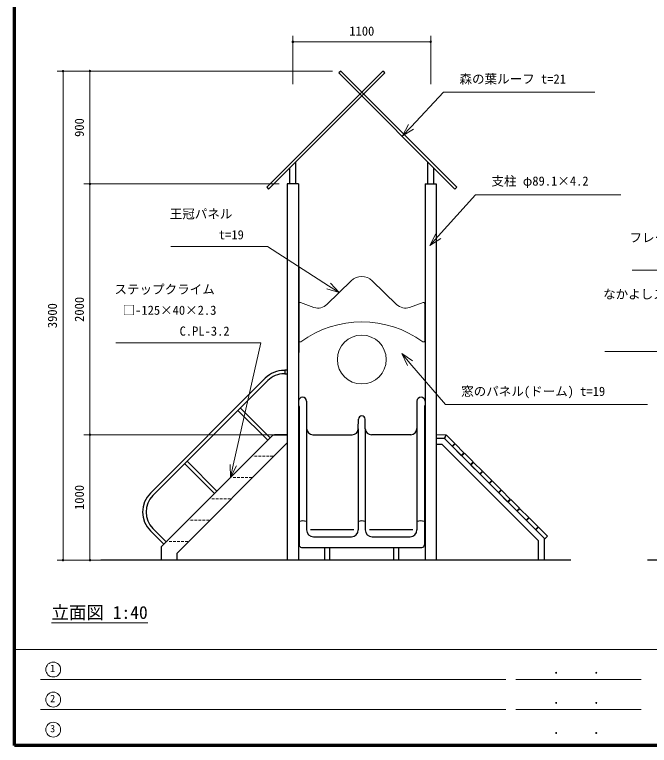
# Model space of a CAD drawing. Units: millimetres, scale not verified, with parts at other scales. Extents: x 600 to 16200, y 600 to 11280.
# Drawn here: x 600 to 5664, y 600 to 6428 of the extents above; entities that cross this region are included whole.
import ezdxf
from ezdxf.enums import TextEntityAlignment as Align

# ---------------------------------------------------------------- set-up
doc = ezdxf.new("R2010")
doc.units = ezdxf.units.MM
doc.header["$LTSCALE"] = 40
doc.linetypes.add('USER1', pattern=[0.793728, 0.555578, -0.23815])
for name, color, linetype, lineweight in [('D-STR-1', 1, 'Continuous', 25), ('D-STR-2', 82, 'Continuous', 13), ('D-STR-3', 251, 'Continuous', 9), ('D-STR-DIM', 7, 'Continuous', 13), ('D-STR-HTXT', 7, 'Continuous', 13), ('D-STR-TXT', 7, 'Continuous', 13), ('D-TTL', 7, 'Continuous', 70), ('D-TTL-FRAM', 7, 'Continuous', 13), ('D-TTL-TXT', 7, 'Continuous', 13)]:
    doc.layers.add(name, color=color, linetype=linetype, lineweight=lineweight)
doc.styles.add('ＭＳ ゴシック', font='')
doc.styles.get('ＭＳ ゴシック').set_extended_font_data('MS Gothic')

msp = doc.modelspace()

# ---------------------------------------------------------------- linework, layer by layer
at = {"layer": 'D-STR-1'}
for p, q in [((3537.81, 5977.05), (2611.5, 5050.74)), ((2626.35, 5035.89), (3552.66, 5962.2)), ((3201.07, 5977.19), (3186.22, 5962.34)), ((3186.22, 5962.34), (4112.53, 5036.03)), ((4127.38, 5050.88), (3201.07, 5977.19)), ((3552.66, 5962.2), (3537.81, 5977.05)), ((2843.81, 5077.05), (2843.81, 5253.35)), ((3895.21, 5077.05), (3895.21, 5253.35)), ((2795.21, 5077.05), (2795.21, 5204.75)), ((3943.81, 5077.05), (3943.81, 5204.75)), ((2774.96, 5077.05), (2774.96, 2077.05)), ((2864.06, 5077.05), (2774.96, 5077.05)), ((2864.06, 5077.05), (2864.06, 2077.05)), ((3874.96, 5077.05), (3874.96, 2077.05)), ((3874.96, 5077.05), (3964.06, 5077.05)), ((3964.06, 5077.05), (3964.06, 2077.05)), ((2611.5, 5050.74), (2626.35, 5035.89)), ((4112.53, 5036.03), (4127.38, 5050.88)), ((2866.51, 4408.84), (2866.51, 3734.38)), ((2755.91, 3590.5), (2750.64, 3590.5)), ((2755.91, 3563.3), (2750.64, 3563.3)), ((2755.91, 3593), (2755.91, 3560.8)), ((2755.91, 3593), (2755.91, 3560.8)), ((2774.96, 3593), (2755.91, 3593)), ((2774.96, 3560.8), (2755.91, 3560.8)), ((2599.61, 3527.93), (1683.65, 2611.97)), ((2618.84, 3508.7), (1702.88, 2592.74)), ((2864.51, 3344.55), (2864.51, 3312.05)), ((2929.51, 3344.55), (2929.51, 2318.97)), ((3809.51, 3344.55), (3809.51, 2318.97)), ((3874.51, 3344.55), (3874.51, 3312.05)), ((2381.49, 3270.64), (2619.01, 3033.13)), ((2400.72, 3289.88), (2638.24, 3052.36)), ((2869.51, 3303.39), (2869.51, 2997.05)), ((2869.51, 3297.5), (2869.51, 2199.05)), ((3869.51, 3303.39), (3869.51, 2997.05)), ((3869.51, 3303.39), (3869.51, 2199.05)), ((3341.89, 3124.55), (3343.26, 3202.08)), ((3397.13, 3124.55), (3395.76, 3202.08)), ((3341.89, 3124.55), (3341.89, 2318.97)), ((3397.13, 3124.55), (3397.13, 2318.97)), ((2662.93, 3077.05), (1768.82, 2182.94)), ((2662.93, 3077.05), (2774.96, 3077.05)), ((2774.96, 3077.05), (2674.09, 3077.05)), ((2774.96, 3077.05), (2674.09, 3077.05)), ((2979.51, 3077.05), (3291.95, 3077.05)), ((3759.51, 3077.05), (3447.07, 3077.05)), ((4029.52, 3047.05), (3964.06, 3047.05)), ((4823.81, 2252.76), (4029.52, 3047.05)), ((2774.96, 3012.3), (1893.82, 2131.16)), ((2864.06, 2973.85), (2869.51, 2973.85)), ((3869.51, 2973.85), (3874.96, 2973.85)), ((4009.39, 2998.45), (3964.06, 2998.45)), ((4775.21, 2232.63), (4009.39, 2998.45)), ((1976.46, 2865.61), (2213.98, 2628.1)), ((1957.23, 2846.38), (2194.74, 2608.86)), ((1683.51, 2310.04), (1789.71, 2203.83)), ((1702.75, 2329.26), (1808.95, 2223.06)), ((2961.63, 2322.91), (3306.81, 2322.91)), ((3431.86, 2322.91), (3777.04, 2322.91)), ((2984.51, 2263.97), (3286.89, 2263.97)), ((3452.13, 2263.97), (3754.51, 2263.97)), ((4775.21, 2232.63), (4775.21, 2077.05)), ((4823.81, 2252.76), (4823.81, 2077.05)), ((1768.82, 2182.94), (1768.82, 2077.05)), ((2889.51, 2179.05), (3849.51, 2179.05)), ((3073.16, 2179.05), (3073.16, 2077.05)), ((3115.86, 2077.05), (3115.86, 2179.05)), ((3623.16, 2179.05), (3623.16, 2077.05)), ((3665.86, 2077.05), (3665.86, 2179.05)), ((1893.82, 2131.16), (1893.82, 2077.05)), ((5036.26, 2077.05), (1288.98, 2077.05)), ((9395.71, 2077.05), (5648.43, 2077.05))]:
    msp.add_line(p, q, dxfattribs=at)
for centre, radius, start, end in [((2750.64, 3376.9), 213.6, 90.00004, 135), ((2750.64, 3376.9), 186.4, 90.00004, 135), ((2897.01, 3344.55), 32.5, 0, 180), ((3842.01, 3344.55), 32.5, 0, 180), ((2869.51, 3312.05), 5, 180, 240), ((2864.51, 3303.39), 5, 0, 60), ((3874.51, 3303.39), 5, 120, 180), ((3869.51, 3312.05), 5, 300, 0), ((3369.51, 3200.77), 26.28, 2.86241, 177.13759), ((2979.51, 3127.05), 50, 180, 270), ((3291.95, 3127.05), 50, 270, 357.13759), ((3447.07, 3127.05), 50, 182.86241, 270), ((3759.51, 3127.05), 50, 270, 0), ((1834.68, 2460.94), 213.6, 135, 225), ((1834.68, 2460.94), 186.4, 135, 225), ((2899.51, 2313.91), 76.06, 68.86322, 111.13678), ((3369.51, 2313.91), 76.06, 68.86322, 111.13678), ((3839.51, 2313.91), 76.06, 68.86322, 111.13678), ((2984.51, 2318.97), 55, 180, 270), ((3286.89, 2318.97), 55, 270, 0), ((3452.13, 2318.97), 55, 180, 270), ((3754.51, 2318.97), 55, 270, 0), ((2889.51, 2199.05), 20, 180, 270), ((3849.51, 2199.05), 20, 270, 0)]:
    msp.add_arc(centre, radius, start, end, dxfattribs=at)
at = {"layer": 'D-STR-2'}
for p, q in [((3091.87, 4115.87), (3285.66, 4305.15)), ((3453.36, 4305.15), (3647.15, 4115.87)), ((2867.01, 3826.98), (2867.01, 4122.81)), ((2880.41, 4132.21), (2988.03, 4093.35)), ((3750.99, 4093.35), (3858.61, 4132.21)), ((3872.01, 4122.81), (3872.01, 3826.98))]:
    msp.add_line(p, q, dxfattribs=at)
for centre, radius, start, end in [((3369.51, 4219.31), 120, 45.67404, 134.32596), ((2877.01, 4122.81), 10, 70.14479, 180), ((3022, 4187.41), 100, 250.14479, 314.32596), ((3717.02, 4187.41), 100, 225.67404, 289.85521), ((3862.01, 4122.81), 10, 0, 109.85521), ((3369.51, 3149.39), 827.66, 53.98879, 126.01121), ((2877.01, 3826.98), 10, 180, 306.01121), ((3862.01, 3826.98), 10, 233.98879, 0)]:
    msp.add_arc(centre, radius, start, end, dxfattribs=at)
at = {"layer": 'D-STR-3', "linetype": 'USER1'}
for p, q in [((2661.98, 2907.05), (2501.94, 2907.05)), ((2491.98, 2737.05), (2331.94, 2737.05)), ((2321.98, 2567.05), (2161.94, 2567.05)), ((2151.98, 2397.05), (1991.94, 2397.05)), ((1981.98, 2227.05), (1821.94, 2227.05))]:
    msp.add_line(p, q, dxfattribs=at)
at = {"layer": 'D-STR-3'}
msp.add_circle((3369.51, 3677.05), 195, dxfattribs=at)
at = {"layer": 'D-STR-DIM'}
for p, q in [((2819.51, 5873.78), (2819.51, 6259.06)), ((3919.51, 5873.78), (3919.51, 6259.06)), ((2819.51, 6211.06), (3919.51, 6211.06)), ((2266.48, 5977.09), (938.26, 5977.09)), ((986.26, 2077.05), (986.26, 5977.09)), ((3137.07, 5977.19), (1153.33, 5977.19)), ((1201.33, 5077.05), (1201.33, 5977.19)), ((2710.96, 5077.05), (1153.33, 5077.05)), ((2710.96, 5077.05), (1153.33, 5077.05)), ((1201.33, 3077.05), (1201.33, 5077.05)), ((2710.96, 3077.05), (1153.33, 3077.05)), ((2710.96, 3077.05), (1153.33, 3077.05)), ((1201.33, 2077.05), (1201.33, 3077.05)), ((4039.51, 3077.05), (3964.06, 3077.05)), ((3964.06, 3047.05), (4027.08, 3047.05)), ((4027.08, 3047.05), (4039.51, 3077.05)), ((4031.24, 3045.33), (4043.67, 3075.33)), ((4089.63, 2986.94), (4031.24, 3045.33)), ((4043.67, 3075.33), (4110.84, 3008.15)), ((4110.84, 3008.15), (4089.63, 2986.94)), ((4114.02, 3004.97), (4092.81, 2983.76)), ((4092.81, 2983.76), (4163.52, 2913.05)), ((4184.74, 2934.26), (4114.02, 3004.97)), ((4163.52, 2913.05), (4184.74, 2934.26)), ((4187.92, 2931.08), (4166.7, 2909.87)), ((4258.63, 2860.37), (4187.92, 2931.08)), ((4166.7, 2909.87), (4237.41, 2839.16)), ((4237.41, 2839.16), (4258.63, 2860.37)), ((4261.81, 2857.19), (4240.6, 2835.97)), ((4332.52, 2786.48), (4261.81, 2857.19)), ((4240.6, 2835.97), (4311.31, 2765.26)), ((4311.31, 2765.26), (4332.52, 2786.48)), ((4335.7, 2783.29), (4314.49, 2762.08)), ((4314.49, 2762.08), (4385.2, 2691.37)), ((4406.41, 2712.58), (4335.7, 2783.29)), ((4385.2, 2691.37), (4406.41, 2712.58)), ((4409.6, 2709.4), (4388.38, 2688.19)), ((4388.38, 2688.19), (4459.09, 2617.48)), ((4480.31, 2638.69), (4409.6, 2709.4)), ((4459.09, 2617.48), (4480.31, 2638.69)), ((4483.49, 2635.51), (4462.27, 2614.3)), ((4554.2, 2564.8), (4483.49, 2635.51)), ((4462.27, 2614.3), (4532.99, 2543.59)), ((4532.99, 2543.59), (4554.2, 2564.8)), ((4557.38, 2561.62), (4536.17, 2540.4)), ((4536.17, 2540.4), (4606.88, 2469.69)), ((4628.09, 2490.91), (4557.38, 2561.62)), ((4606.88, 2469.69), (4628.09, 2490.91)), ((4631.27, 2487.72), (4610.06, 2466.51)), ((4610.06, 2466.51), (4680.77, 2395.8)), ((4701.98, 2417.01), (4631.27, 2487.72)), ((4680.77, 2395.8), (4701.98, 2417.01)), ((4705.17, 2413.83), (4683.95, 2392.62)), ((4683.95, 2392.62), (4754.66, 2321.91)), ((4775.88, 2343.12), (4705.17, 2413.83)), ((4754.66, 2321.91), (4775.88, 2343.12)), ((4779.06, 2339.94), (4757.85, 2318.73)), ((4849.77, 2269.23), (4779.06, 2339.94)), ((4757.85, 2318.73), (4828.56, 2248.01)), ((4828.56, 2248.01), (4849.77, 2269.23)), ((2230.69, 2077.05), (938.26, 2077.05)), ((2705.96, 2077.05), (1153.33, 2077.05))]:
    msp.add_line(p, q, dxfattribs=at)
at = {"layer": 'D-STR-DIM', "lineweight": 0}
for centre, start, end in [((2819.51, 6211.06), 0, 180), ((2819.51, 6211.06), 180, 0), ((3919.51, 6211.06), 0, 180), ((3919.51, 6211.06), 180, 0), ((986.26, 5977.09), 90, 270), ((986.26, 5977.09), 270, 90), ((1201.33, 5977.19), 90, 270), ((1201.33, 5977.19), 270, 90), ((1201.33, 5077.05), 90, 270), ((1201.33, 5077.05), 90, 270), ((1201.33, 5077.05), 270, 90), ((1201.33, 5077.05), 270, 90), ((1201.33, 3077.05), 90, 270), ((1201.33, 3077.05), 90, 270), ((1201.33, 3077.05), 270, 90), ((1201.33, 3077.05), 270, 90), ((986.26, 2077.05), 90, 270), ((986.26, 2077.05), 270, 90), ((1201.33, 2077.05), 90, 270), ((1201.33, 2077.05), 270, 90)]:
    msp.add_arc(centre, 6.25, start, end, dxfattribs=at)
at = {"layer": 'D-STR-HTXT'}
for p, q in [((3694.57, 5460.46), (3743.27, 5551.82)), ((3694.57, 5460.46), (3762.85, 5533.52)), ((3782.43, 5515.23), (3694.57, 5460.46)), ((3913.2, 4586.3), (3960.12, 4678.58)), ((3913.2, 4586.3), (3980.05, 4660.67)), ((3999.98, 4642.76), (3913.2, 4586.3)), ((3188.77, 4210.51), (3104.65, 4264.6)), ((3119.15, 4287.13), (3188.77, 4210.51)), ((3188.77, 4210.51), (3090.16, 4242.06)), ((3733.36, 3630.8), (3688.65, 3724.17)), ((3688.65, 3724.17), (3774.06, 3665.67)), ((3688.65, 3724.17), (3753.71, 3648.23)), ((2322.4, 2736.52), (2318.23, 2839.96)), ((2322.4, 2736.52), (2344.37, 2834.07)), ((2370.51, 2828.19), (2322.4, 2736.52))]:
    msp.add_line(p, q, dxfattribs=at)
for points in [[(3762.85, 5533.52), (4020.36, 5809.05), (5227.95, 5809.05)], [(3980.05, 4660.67), (4276.17, 4990.14), (5436.55, 4990.14)], [(3104.65, 4264.6), (2617.03, 4578.15), (1847.51, 4578.15)], [(8363.49, 3151.61), (7257.86, 4388.74), (5526.91, 4388.74)], [(2344.37, 2834.07), (2564.07, 3809.71), (1406.74, 3809.71)], [(7351.86, 3312.42), (6965.33, 3741.9), (5307.48, 3741.9)], [(3753.71, 3648.23), (4036.71, 3317.93), (5648.87, 3317.93)]]:
    msp.add_lwpolyline(points, dxfattribs=at)
at = {"layer": 'D-STR-TXT'}
msp.add_line((893.06, 1578.04), (1663.06, 1578.04), dxfattribs=at)
at = {"layer": 'D-TTL'}
msp.add_lwpolyline([(600, 600), (600, 11280), (16200, 11280), (16200, 600)], close=True, dxfattribs=at)
at = {"layer": 'D-TTL-FRAM'}
for p, q in [((600, 1364.88), (16200, 1364.88)), ((4518.45, 1124.88), (806.8, 1124.88)), ((5598.45, 1124.88), (4598.45, 1124.88)), ((4518.45, 884.88), (806.8, 884.88)), ((5598.45, 884.88), (4598.45, 884.88))]:
    msp.add_line(p, q, dxfattribs=at)
at = {"layer": 'D-TTL-TXT'}
for centre in [(907.97, 1205.06), (907.97, 965.06), (907.97, 725.06)]:
    msp.add_circle(centre, 59.22, dxfattribs=at)

# ---------------------------------------------------------------- texts
at = {"layer": 'D-STR-DIM', "style": 'ＭＳ ゴシック'}
msp.add_text('1100', height=73.31, dxfattribs=at).set_placement((3369.51, 6296.57), align=Align.MIDDLE_CENTER)
for s, p in [('900', (1115.82, 5527.12)), ('2000', (1115.82, 4077.05)), ('3900', (900.75, 4027.07)), ('1000', (1115.82, 2577.05))]:
    msp.add_text(s, height=73.31, rotation=90, dxfattribs=at).set_placement(p, align=Align.MIDDLE_CENTER)
at = {"layer": 'D-STR-HTXT', "style": 'ＭＳ ゴシック'}
for s, p in [('森の葉ルーフ t=21', (4148.76, 5856.23)), ('支柱 φ89.1×4.2', (4404.06, 5041.9)), ('王冠パネル', (1837.36, 4780.33)), ('t=19', (2229.24, 4613.66)), ('フレーム：□-100×50×3.2', (5505.09, 4590.92)), ('ステップクライム', (1396.58, 4178.55)), ('なかよしスライダー（2連）', (5294.29, 4139.67)), ('□-125×40×2.3', (1461.56, 4011.88)), ('C.PL-3.2', (1915.87, 3845.22)), ('窓のパネル(ドーム) t=19', (4162.07, 3365.11))]:
    msp.add_text(s, height=73.31, dxfattribs=at).set_placement(p, align=Align.BOTTOM_LEFT)
at = {"layer": 'D-STR-TXT', "style": 'ＭＳ ゴシック'}
msp.add_text('立面図 1:40', height=102.6, dxfattribs=at).set_placement((893.06, 1578.04), align=Align.BOTTOM_LEFT)
at = {"layer": 'D-TTL-FRAM', "style": 'ＭＳ ゴシック'}
for p in [(4889.99, 1145.68), (5209.99, 1145.68), (4889.99, 905.68), (5209.99, 905.68), (4889.99, 665.68), (5209.99, 665.68)]:
    msp.add_text('.', height=87.98, dxfattribs=at).set_placement(p, align=Align.BOTTOM_LEFT)
at = {"layer": 'D-TTL-TXT', "style": 'ＭＳ ゴシック'}
for s, p in [('1', (883.53, 1167.04)), ('2', (883.53, 927.04)), ('3', (883.53, 687.04))]:
    msp.add_text(s, height=58.65, dxfattribs=at).set_placement(p, align=Align.BOTTOM_LEFT)

doc.saveas('drawing.dxf')
